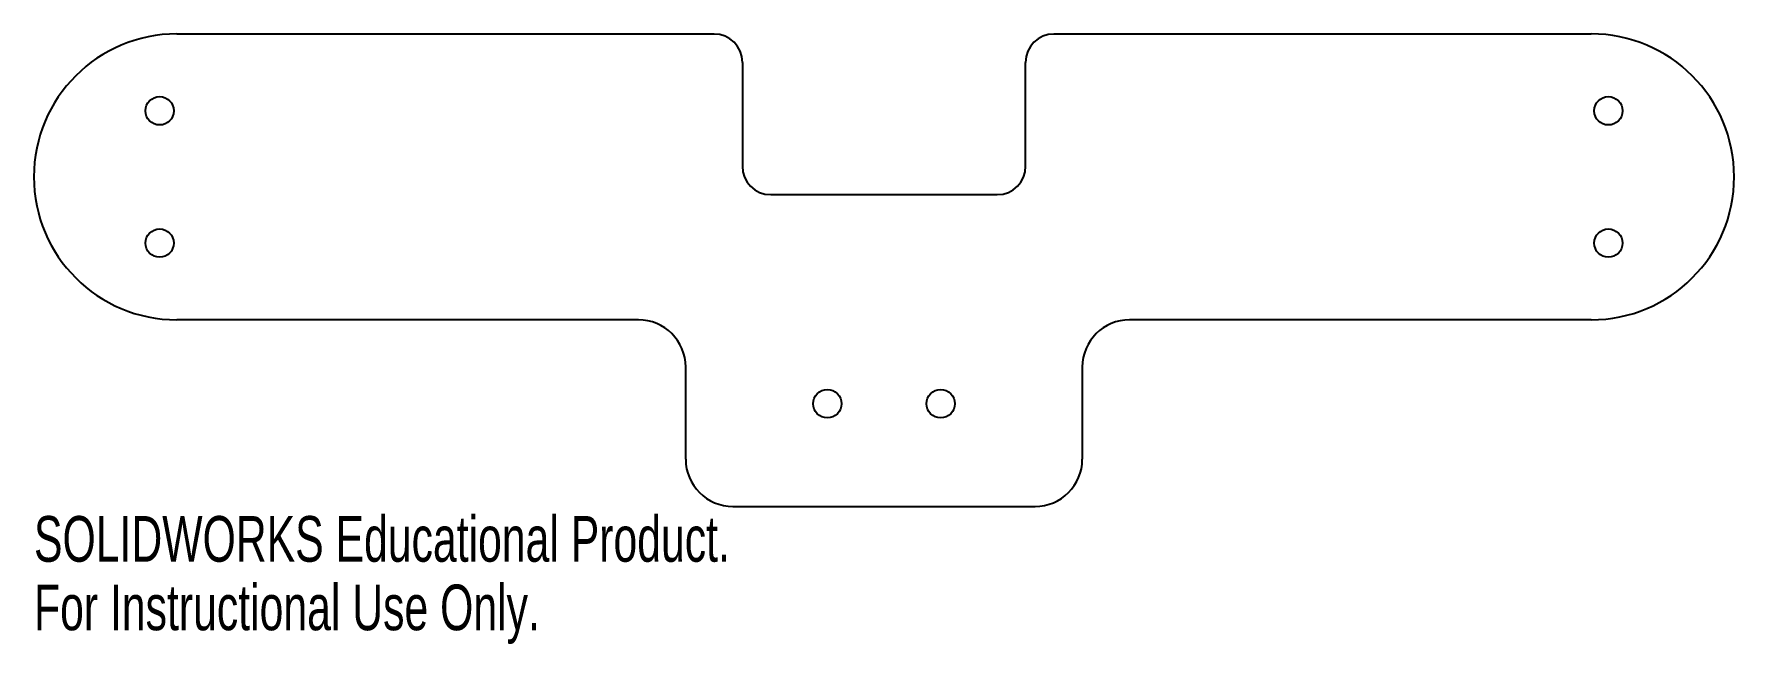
# Model space of a CAD drawing. Header units: millimetres. Extents: x 0 to 180, y -15 to 50.
import ezdxf

# ---------------------------------------------------------------- set-up
doc = ezdxf.new("R2010")
doc.units = ezdxf.units.MM
doc.styles.add('SLDTEXTSTYLE0', font='TXT', dxfattribs={"width": 0.7})

msp = doc.modelspace()

# ---------------------------------------------------------------- linework, layer by layer
at = {"color": 7, "linetype": 'Continuous', "lineweight": 25}
for p, q in [((72, 50), (15.12, 50)), ((164.88, 50), (108, 50)), ((75, 47), (75, 36)), ((105, 36), (105, 47)), ((78, 33), (102, 33)), ((64, 19.75), (15.12, 19.75)), ((164.88, 19.75), (116, 19.75)), ((69, 5), (69, 14.75)), ((111, 14.75), (111, 5)), ((74, 0), (106, 0))]:
    msp.add_line(p, q, dxfattribs=at)
for centre in [(13.3, 41.87), (166.7, 41.87), (13.3, 27.87), (166.7, 27.87), (84, 10.87), (96, 10.87)]:
    msp.add_circle(centre, 1.5, dxfattribs=at)
for centre, radius, start, end in [((15.12, 34.88), 15.13, 90, 270), ((72, 47), 3, 0, 90), ((108, 47), 3, 90, 180), ((164.88, 34.88), 15.13, 270, 90), ((78, 36), 3, 180, 270), ((102, 36), 3, 270, 0), ((64, 14.75), 5, 0, 90), ((116, 14.75), 5, 90, 180), ((74, 5), 5, 180, 270), ((106, 5), 5, 270, 0)]:
    msp.add_arc(centre, radius, start, end, dxfattribs=at)

# ---------------------------------------------------------------- texts
at = {"color": 7, "linetype": 'Continuous', "char_height": 4.8336, "attachment_point": 1, "style": 'SLDTEXTSTYLE0'}
for s, insert in [('SOLIDWORKS Educational Product.', (0, -1.02)), ('For Instructional Use Only.', (0, -8.27))]:
    msp.add_mtext(s, dxfattribs=dict(at, insert=insert))

doc.saveas('drawing.dxf')
